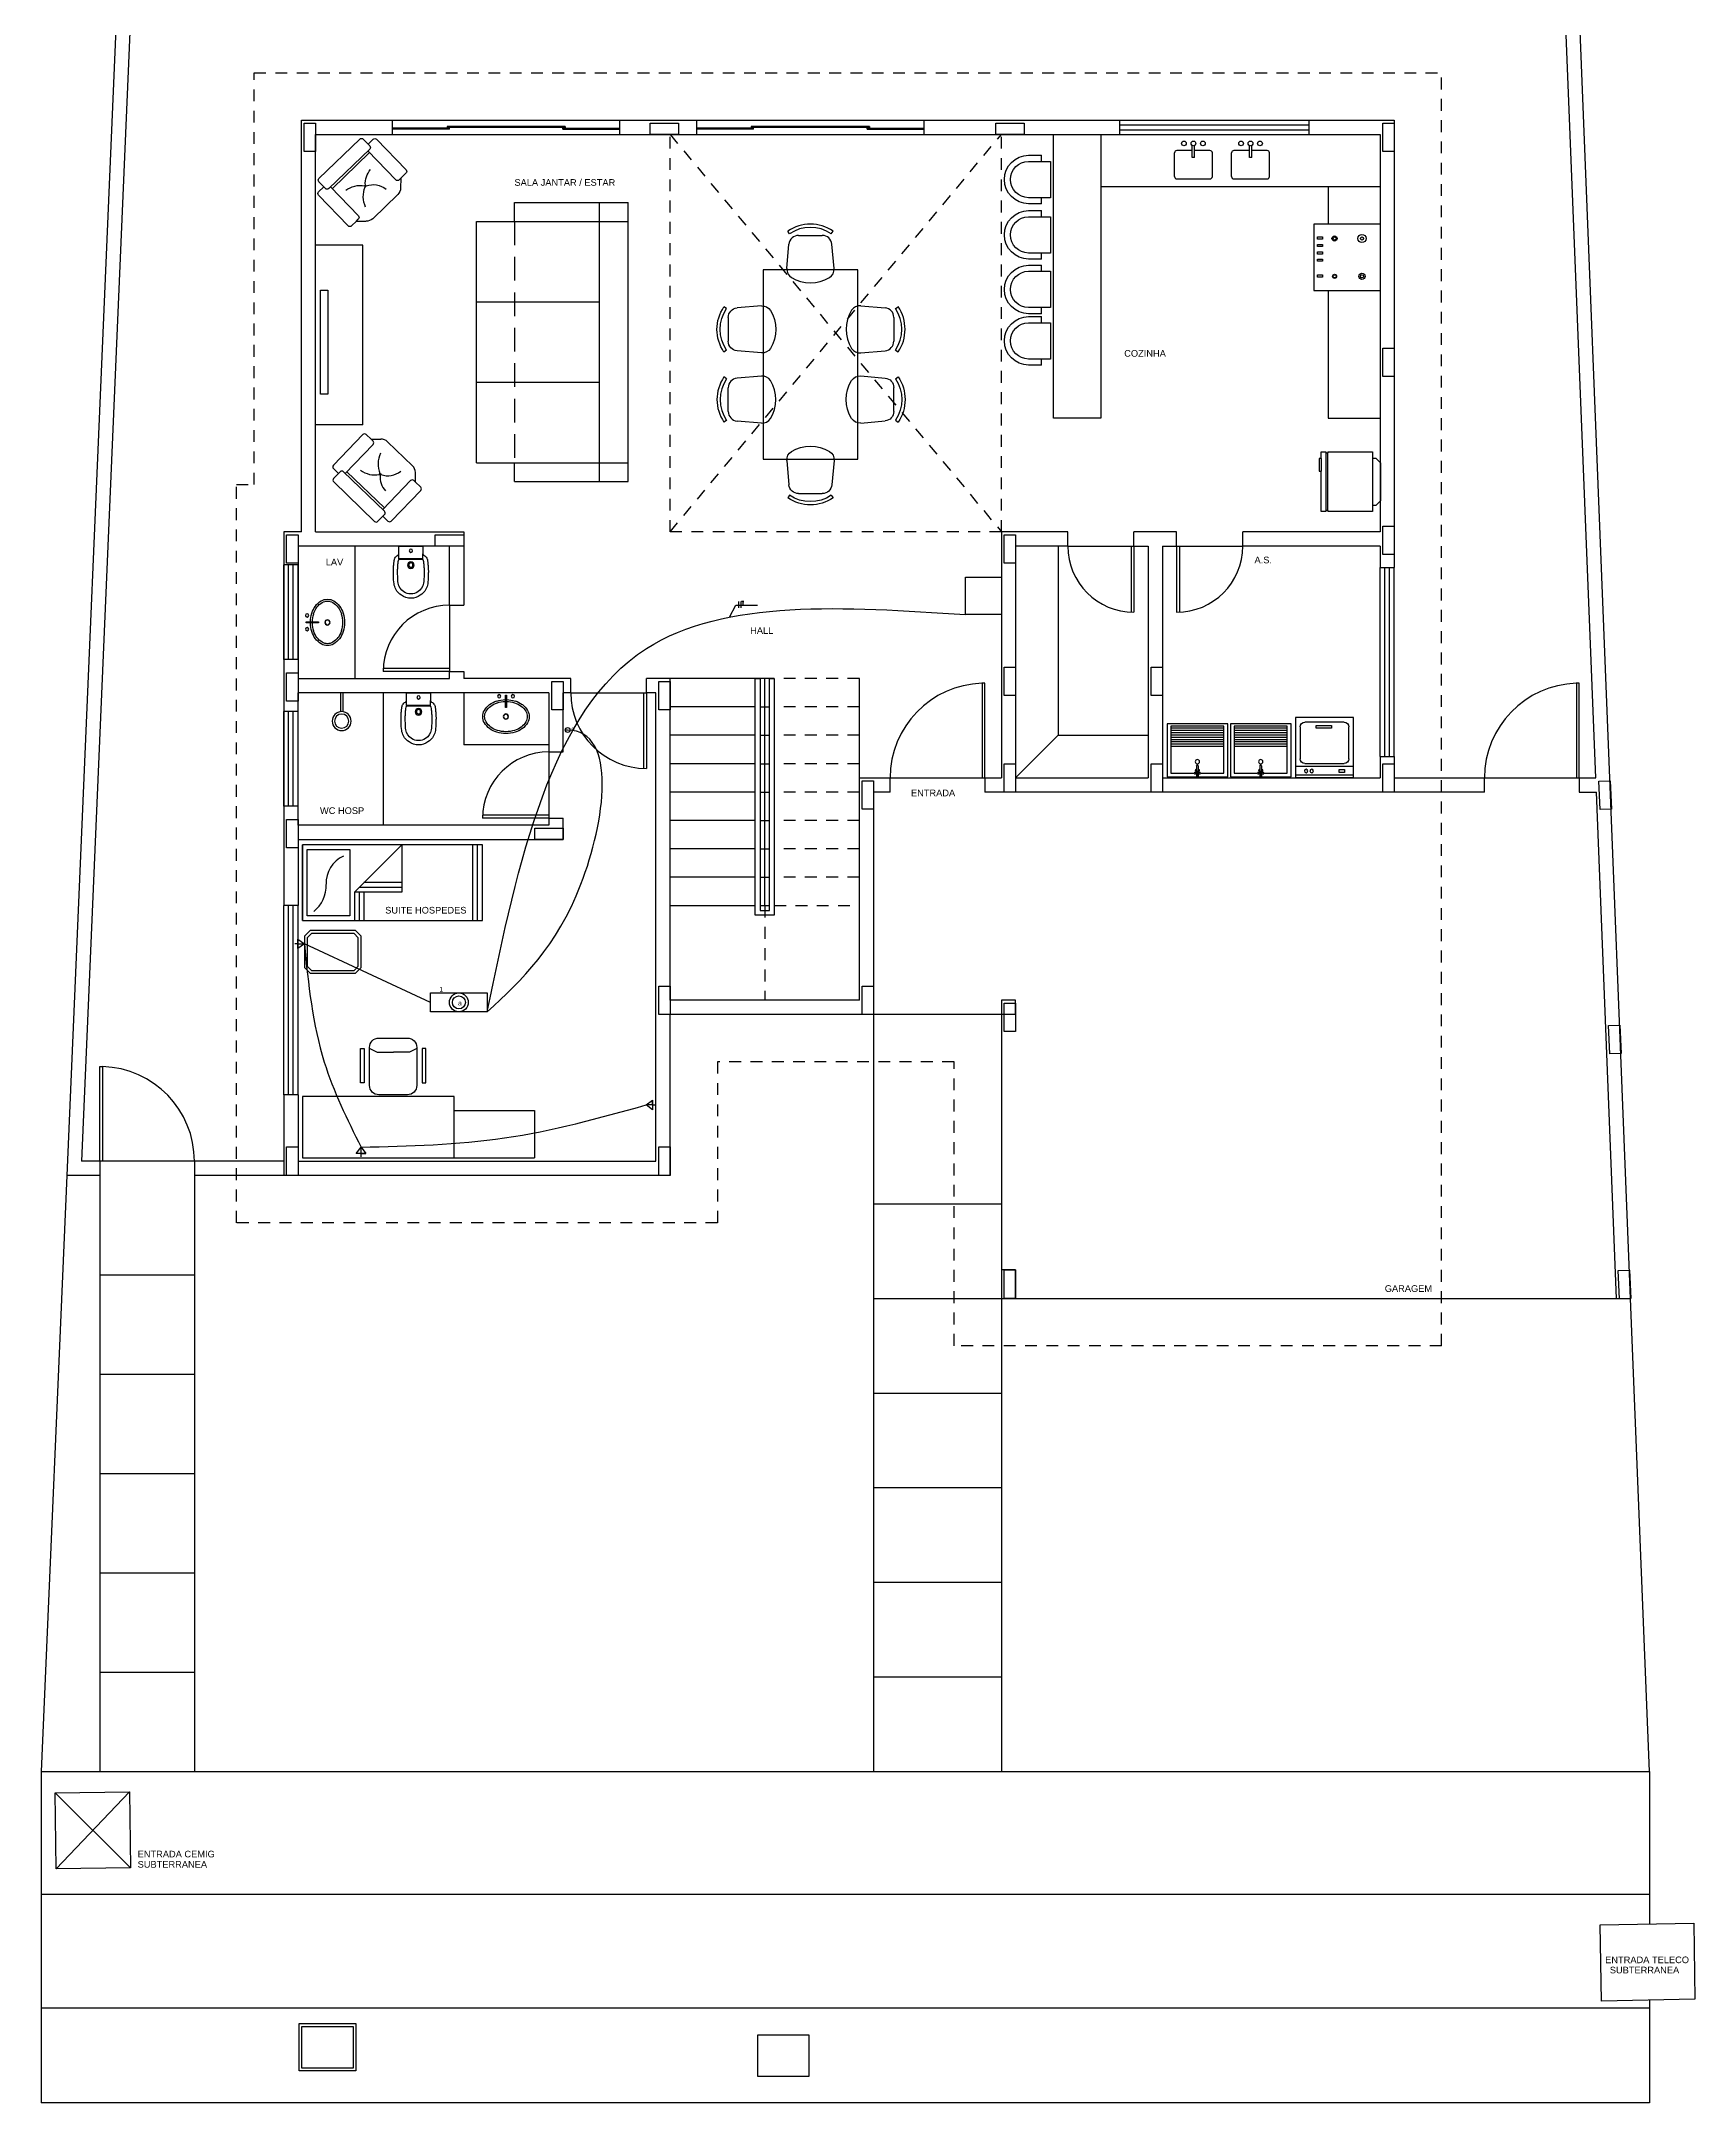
# Model space of a CAD drawing. Header units: millimetres. Extents: x 2822.4 to 2879.8, y 452.9 to 486.4.
# Drawn here: x 2822.38 to 2839.84, y 452.89 to 474.67 of the extents above; entities that cross this region are included whole.
import ezdxf

# ---------------------------------------------------------------- set-up
doc = ezdxf.new("R2010")
doc.units = ezdxf.units.MM
for name, pattern in [('DASHED2', [0.375, 0.25, -0.125]), ('HIDDEN', [9.525, 6.35, -3.175]), ('HIDDEN2', [0.1875, 0.125, -0.0625])]:
    doc.linetypes.add(name, pattern=pattern)
for name, color, linetype in [('A-ALVENARIA', 252, 'Continuous'), ('A-esquadrias', 253, 'Continuous'), ('A-MOBILIÁRIO', 251, 'Continuous'), ('A-projeção', 253, 'HIDDEN'), ('A-TEXTO', 7, 'Continuous'), ('A-VEGETAÇÃO', 254, 'Continuous'), ('ELETRICA', 7, 'Continuous')]:
    doc.layers.add(name, color=color, linetype=linetype)
doc.styles.get("Standard").update_dxf_attribs({"font": 'arial.ttf'})

# ---------------------------------------------------------------- blocks, each defined once
blk = doc.blocks.new('Cama1-80')
for p, q in [((0, 40), (-190, 40)), ((-190, 40), (-190, -40)), ((-185, 40), (-185, -40)), ((-180, 40), (-180, -40)), ((-65, 10), (-65, 40)), ((-60, 10), (-60, 40)), ((-55, 10), (-55, 40)), ((-50, -35), (-50, 35)), ((-50, 35), (-5, 35)), ((-5, 35), (-5, -35)), ((0, -40), (0, 40)), ((0, 40), (0, -40)), ((-55, 10), (-105, -40)), ((-105, -40), (-105, 10)), ((-105, 10), (-55, 10)), ((-105, 5), (-60, 5)), ((-105, 0), (-65, 0)), ((-190, -40), (0, -40)), ((-5, -35), (-50, -35))]:
    blk.add_line(p, q)
for centre, radius, start, end in [((10.3, 3.1), 35.3, 128.9368, 182.1227), ((-56.4, 0.6), 31.5, 294.7123, 2.1227)]:
    blk.add_arc(centre, radius, start, end)
blk = doc.blocks.new('Bacia01')
at = {"layer": 'A-MOBILIÁRIO'}
blk.add_line((0.135, -0.122), (0.135, 0.122), dxfattribs=at)
blk.add_lwpolyline([(0.551, 0, 0.151271), (0.52, 0.1, 0.125962), (0.457, 0.158, 0.09008), (0.398, 0.178), (0.378, 0.18), (0.358, 0.182, 0.004685), (0.331, 0.184, 0.00925), (0.317, 0.184, 0.000115), (0.279, 0.184, 0.002343), (0.278, 0.185, 0.000782), (0.265, 0.185, 0.001444), (0.258, 0.185, 0.004804), (0.247, 0.184, 0.005206), (0.238, 0.184, 0.005188), (0.229, 0.183, 0.002211), (0.207, 0.182, 0.001932), (0.199, 0.181, 0.000736), (0.178, 0.18, 0.008336), (0.173, 0.179, 0.001408), (0.158, 0.177, 0.000457), (0.153, 0.176, 0.054722), (0.144, 0.174, 0.029037), (0.128, 0.168, 0.123774), (0.098, 0.138, -0.261182), (0.082, 0.128), (0.005, 0.128, 0.439555), (0, 0.123), (0, 0), (0, -0.123, 0.439555), (0.005, -0.128), (0.082, -0.128, -0.261182), (0.098, -0.138, 0.123774), (0.128, -0.168, 0.029037), (0.144, -0.174, 0.054722), (0.153, -0.176, 0.000457), (0.158, -0.177, 0.001408), (0.173, -0.179, 0.008336), (0.178, -0.18, 0.000736), (0.199, -0.181, 0.001932), (0.207, -0.182, 0.002211), (0.229, -0.183, 0.005188), (0.238, -0.184, 0.005206), (0.247, -0.184, 0.004804), (0.258, -0.185, 0.001444), (0.265, -0.185, 0.000782), (0.278, -0.185, 0.002343), (0.279, -0.184, 0.000115), (0.317, -0.184, 0.00925), (0.331, -0.184, 0.004685), (0.358, -0.182), (0.378, -0.18), (0.398, -0.178, 0.09008), (0.457, -0.158, 0.125962), (0.52, -0.1, 0.151271)], format="xyb", close=True, dxfattribs=at)
for points in [[(0.135, 0.122, 0.385098), (0.13, 0.128), (0.129, 0.128), (0.082, 0.128)], [(0.506, 0, 0.152133), (0.483, 0.075, 0.000372), (0.483, 0.075, 0.213243), (0.392, 0.133), (0.373, 0.136), (0.354, 0.137, 0.00456), (0.329, 0.139, 0.00925), (0.317, 0.139, 0.000115), (0.279, 0.14, 0.002343), (0.277, 0.14, 0.000782), (0.265, 0.14, 0.001444), (0.258, 0.14, 0.004804), (0.248, 0.14, 0.005206), (0.24, 0.139, 0.005188), (0.232, 0.139, 0.002211), (0.211, 0.137, 0.001932), (0.203, 0.137, 0.000736), (0.181, 0.135, 0.008336), (0.178, 0.135, 0.002483), (0.152, 0.131, 0.380805), (0.139, 0.117), (0.139, 0), (0.139, -0.117, 0.380805), (0.152, -0.131, 0.002483), (0.178, -0.135, 0.008336), (0.181, -0.135, 0.000736), (0.203, -0.137, 0.001932), (0.211, -0.137, 0.002211), (0.232, -0.139, 0.005188), (0.24, -0.139, 0.005206), (0.248, -0.14, 0.004804), (0.258, -0.14, 0.001444), (0.265, -0.14, 0.000782), (0.277, -0.14, 0.002343), (0.279, -0.14, 0.000115), (0.317, -0.139, 0.00925), (0.329, -0.139, 0.00456), (0.354, -0.137), (0.373, -0.136), (0.392, -0.133, 0.213243), (0.483, -0.075, 0.000372), (0.483, -0.075, 0.152133), (0.506, 0)], [(0.135, -0.122, -0.385098), (0.13, -0.128), (0.129, -0.128), (0.082, -0.128)]]:
    blk.add_lwpolyline(points, format="xyb", dxfattribs=at)
for centre, radius in [((0.05, 0), 0.0175), ((0.201, 0), 0.035), ((0.201, 0), 0.0225)]:
    blk.add_circle(centre, radius, dxfattribs=at)
blk = doc.blocks.new('Chuveiro02')
at = {"layer": 'A-MOBILIÁRIO'}
for p, q in [((-0.013, 0), (0.012, 0)), ((-0.013, 0), (-0.013, -0.201)), ((0.012, 0), (0.012, -0.201))]:
    blk.add_line(p, q, dxfattribs=at)
for radius in [0.1, 0.075]:
    blk.add_circle((0, -0.3), radius, dxfattribs=at)
blk = doc.blocks.new('LAVEMBUT')
at = {"layer": 'A-MOBILIÁRIO'}
for p, q in [((0.8, 21.6), (-0.5, 21.6)), ((-0.5, 21.6), (-0.5, 8.7)), ((-0.5, 8.7), (0.8, 8.7)), ((0.8, 8.7), (0.8, 21.6))]:
    blk.add_line(p, q, dxfattribs=at)
for centre, radius in [((-7.2, 20.6), 1.69), ((7.3, 20.6), 1.69), ((0.2, -0.9), 2.74), ((0.2, -0.9), 2.44)]:
    blk.add_circle(centre, radius, dxfattribs=at)
for centre, radius, start, end in [((-10.9, -0.9), 13.4, 150.5861, 180), ((-5.6, -3.9), 19.5, 126.3045, 150.5861), ((-10.9, -0.9), 11.4, 150.5861, 180), ((-5.6, -3.9), 17.5, 126.3045, 150.5861), ((-2.1, -8.7), 25.4, 106.9261, 126.3045), ((-2.1, -8.7), 23.4, 106.9261, 126.3045), ((0.2, -16.2), 33.2, 91.1974, 106.9261), ((0.2, -16.2), 31.2, 91.2741, 106.9261), ((0.2, -16.2), 33.2, 73.0739, 88.8344), ((0.2, -16.2), 31.2, 73.0739, 88.7598), ((2.4, -8.7), 23.4, 53.6955, 73.0739), ((2.4, -8.7), 25.4, 53.6955, 73.0739), ((5.9, -3.9), 17.5, 29.4139, 53.6955), ((5.9, -3.9), 19.5, 29.4139, 53.6955), ((11.3, -0.9), 11.4, 0, 29.4139), ((11.3, -0.9), 13.4, 0, 29.4139), ((-10.9, -0.9), 13.4, 180, 209.4139), ((-5.6, 2.1), 19.5, 209.4139, 233.6955), ((-10.9, -0.9), 11.4, 180, 209.4139), ((-5.6, 2.1), 17.5, 209.4139, 233.6955), ((-2.1, 6.8), 25.4, 233.6955, 253.0739), ((-2.1, 6.8), 23.4, 233.6955, 253.0739), ((0.2, 14.3), 33.2, 253.0739, 270), ((0.2, 14.3), 31.2, 253.0739, 270), ((0.2, 14.3), 31.2, 270, 286.9261), ((0.2, 14.3), 33.2, 270, 286.9261), ((2.4, 6.8), 23.4, 286.9261, 306.3045), ((2.4, 6.8), 25.4, 286.9261, 306.3045), ((5.9, 2.1), 17.5, 306.3045, 330.5861), ((5.9, 2.1), 19.5, 306.3045, 330.5861), ((11.3, -0.9), 11.4, 330.5861, 0), ((11.3, -0.9), 13.4, 330.5861, 0)]:
    blk.add_arc(centre, radius, start, end, dxfattribs=at)
blk = doc.blocks.new('M-CAD5P')
for p, q in [((-0.1, 0.25), (-0.5, 0.25)), ((-0.489, 0.346), (-0.489, 0.306)), ((-0.128, 0.346), (-0.489, 0.346)), ((-0.489, 0.306), (-0.128, 0.306)), ((-0.489, 0.248), (-0.45, 0.168)), ((-0.128, 0.306), (-0.128, 0.346)), ((-0.6, 0.15), (-0.6, -0.15)), ((-0.45, 0.168), (-0.45, -0.002)), ((0, -0.15), (0, 0.15)), ((-0.489, -0.251), (-0.45, -0.171)), ((-0.45, -0.171), (-0.45, -0.002)), ((-0.5, -0.25), (-0.1, -0.25)), ((-0.489, -0.346), (-0.489, -0.306)), ((-0.489, -0.306), (-0.128, -0.306)), ((-0.128, -0.346), (-0.489, -0.346)), ((-0.128, -0.306), (-0.128, -0.346))]:
    blk.add_line(p, q)
for centre, start, end in [((-0.5, 0.15), 90, 180), ((-0.1, 0.15), 0, 90), ((-0.5, -0.15), 180, 270), ((-0.1, -0.15), 270, 0)]:
    blk.add_arc(centre, 0.1, start, end)
blk = doc.blocks.new('Cadeira_002')
at = {"layer": 'A-MOBILIÁRIO'}
for p, q in [((-0.913, -0.027), (-0.399, -0.072)), ((-0.213, -0.274), (-0.213, -0.776)), ((-0.179, -0.085), (-0.123, -0.047)), ((-0.913, -1.023), (-0.399, -0.979)), ((-0.179, -0.965), (-0.123, -1.004))]:
    blk.add_line(p, q, dxfattribs=at)
for centre, radius, start, end in [((-0.45, -0.525), 0.768, 148.407, 211.593), ((-0.931, -0.23), 0.203, 85.0303, 148.407), ((-0.416, -0.274), 0.203, 0, 85.0303), ((-0.822, -0.525), 0.779, 325.6197, 34.3803), ((-0.822, -0.525), 0.847, 325.6197, 34.3803), ((-0.416, -0.776), 0.203, 274.9697, 0), ((-0.931, -0.821), 0.203, 211.593, 274.9697)]:
    blk.add_arc(centre, radius, start, end, dxfattribs=at)
blk = doc.blocks.new('BLOCKMAC')
at = {"layer": 'A-MOBILIÁRIO'}
blk.add_lwpolyline([(3319.938, 1184.657), (3320.938, 1184.657), (3320.938, 1186.657), (3319.938, 1186.657)], close=True, dxfattribs=at)
at = {"layer": 'A-MOBILIÁRIO', "yscale": 0.5, "zscale": 0.5}
for p, xscale, rotation in [((3320.175, 1187.127), 0.5, 90), ((3319.463, 1185.023), 0.5, 180), ((3321.425, 1185.024), -0.5, 180), ((3320.175, 1184.186), -0.5, 90)]:
    blk.add_blockref('Cadeira_002', p, dxfattribs=dict(at, xscale=xscale, rotation=rotation))
for p, xscale in [((3319.463, 1186.29), -0.5), ((3321.425, 1186.291), 0.5)]:
    blk.add_blockref('Cadeira_002', p, dxfattribs=dict(at, xscale=xscale))
blk = doc.blocks.new('blocksofa')
at = {"layer": 'A-MOBILIÁRIO', "color": 0}
for p, q in [((3317.595, 1208.031), (3318.795, 1208.031)), ((3317.595, 1208.031), (3317.595, 1207.831)), ((3318.495, 1208.031), (3318.495, 1205.081)), ((3318.795, 1208.031), (3318.795, 1205.081)), ((3317.195, 1207.831), (3318.795, 1207.831)), ((3317.195, 1207.831), (3317.195, 1205.281)), ((3317.195, 1206.981), (3318.495, 1206.981)), ((3317.195, 1206.131), (3318.495, 1206.131)), ((3317.195, 1205.281), (3318.795, 1205.281)), ((3317.595, 1205.281), (3317.595, 1205.081)), ((3317.595, 1205.081), (3318.795, 1205.081))]:
    blk.add_line(p, q, dxfattribs=at)
at = {"layer": 'A-MOBILIÁRIO', "color": 0, "linetype": 'DASHED2'}
blk.add_line((3317.595, 1205.281), (3317.595, 1207.831), dxfattribs=at)
blk = doc.blocks.new('Poltrona03')
at = {"layer": 'A-MOBILIÁRIO'}
for p, q in [((0.3, 0), (-0.3, 0)), ((-0.425, -0.124), (-0.425, -0.574)), ((-0.325, -0.099), (-0.4, -0.099)), ((-0.325, -0.025), (-0.325, -0.099)), ((-0.325, -0.099), (-0.325, -0.125)), ((-0.3, -0.15), (0.3, -0.15)), ((-0.275, -0.574), (-0.275, -0.149)), ((-0.275, -0.175), (0.275, -0.175)), ((0.275, -0.575), (0.275, -0.15)), ((0.325, -0.1), (0.325, -0.025)), ((0.325, -0.1), (0.4, -0.1)), ((0.325, -0.125), (0.325, -0.1)), ((0.425, -0.125), (0.425, -0.575)), ((-0.4, -0.599), (-0.319, -0.599)), ((-0.322, -0.601), (-0.252, -0.671)), ((-0.319, -0.599), (-0.3, -0.599)), ((0.327, -0.6), (0.256, -0.671)), ((0.327, -0.6), (0.3, -0.6)), ((0.4, -0.6), (0.327, -0.6)), ((-0.181, -0.701), (0.185, -0.701))]:
    blk.add_line(p, q, dxfattribs=at)
blk.add_circle((0.002, -0.398), 0.00869, dxfattribs=at)
for centre, radius, start, end in [((0.3, -0.025), 0.025, 0, 90), ((-0.4, -0.124), 0.025, 90, 180), ((-0.3, -0.025), 0.025, 90, 179.9416), ((-0.3, -0.125), 0.025, 179.9416, 270), ((0.3, -0.125), 0.025, 270, 0), ((0.4, -0.125), 0.025, 0, 90), ((-0.181, -0.543), 0.233, 40.4666, 84.4205), ((0.085, -0.602), 0.219, 114.493, 172.4577), ((0.208, -0.53), 0.244, 95.926, 145.385), ((-0.11, -0.657), 0.282, 19.8911, 64.6281), ((-0.4, -0.574), 0.025, 180, 270), ((-0.3, -0.574), 0.025, 270, 0), ((0.3, -0.575), 0.025, 180, 270), ((0.4, -0.575), 0.025, 270, 0), ((-0.181, -0.601), 0.1, 225, 270), ((0.185, -0.601), 0.1, 270, 315)]:
    blk.add_arc(centre, radius, start, end, dxfattribs=at)
blk = doc.blocks.new('Cadeira_005')
at = {"layer": 'A-MOBILIÁRIO'}
for p, q in [((-0.648, -0.627), (-0.648, -0.797)), ((-0.568, -0.797), (-0.648, -0.797)), ((-0.568, -0.627), (-0.568, -0.917)), ((-0.088, -0.917), (-0.088, -0.627)), ((-0.008, -0.797), (-0.088, -0.797)), ((-0.008, -0.797), (-0.008, -0.627)), ((-0.568, -0.917), (-0.088, -0.917))]:
    blk.add_line(p, q, dxfattribs=at)
for radius in [0.32, 0.24]:
    blk.add_arc((-0.328, -0.627), radius, 0, 180, dxfattribs=at)
blk = doc.blocks.new('TANQUE-2')
at = {"layer": 'A-MOBILIÁRIO'}
for p, q in [((0, 130.9), (56, 130.9)), ((0, 66.9), (0, 130.9)), ((56, 130.9), (56, 66.9)), ((3.9, 126.8), (53.7, 126.8)), ((3.9, 102.2), (3.9, 126.8)), ((32.1, 126.8), (32.1, 70.8)), ((34.5, 126.8), (34.5, 70.8)), ((36.9, 126.8), (36.9, 70.8)), ((39.3, 126.8), (39.3, 70.8)), ((41.7, 126.8), (41.7, 70.8)), ((44.1, 126.8), (44.1, 70.8)), ((46.5, 126.8), (46.5, 70.8)), ((48.9, 126.8), (48.9, 70.8)), ((51.3, 126.8), (51.3, 70.8)), ((53.7, 126.8), (53.7, 70.8)), ((4.2, 99.7), (0, 99.7)), ((4.2, 98.1), (0, 98.1)), ((2.9, 99.1), (4, 99.1)), ((2.9, 98.7), (4, 98.7)), ((3.9, 99.7), (3.9, 100.5)), ((3.9, 97.3), (3.9, 98.1)), ((3.9, 70.8), (3.9, 95.6)), ((4, 100.5), (4.3, 99.5)), ((4, 97.3), (4.3, 98.3)), ((4.3, 100.6), (4.6, 99.6)), ((4.3, 97.2), (4.6, 98.2)), ((5.5, 99.7), (4.6, 99.7)), ((5.5, 98.1), (4.6, 98.1)), ((6, 100.1), (5.1, 99.4)), ((6, 97.7), (5.1, 98.3)), ((6.2, 99.8), (5.3, 99.2)), ((6.2, 98), (5.3, 98.6)), ((6.4, 99.7), (6, 99.7)), ((6.3, 98.1), (6.1, 98.1)), ((11.7, 99.7), (7.2, 99.7)), ((11.7, 98.1), (7.2, 98.1)), ((56, 66.9), (0, 66.9)), ((53.7, 70.8), (3.9, 70.8)), ((0, 64), (56, 64)), ((0, 0), (0, 64)), ((3.9, 59.9), (53.7, 59.9)), ((3.9, 35.3), (3.9, 59.9)), ((32.1, 59.9), (32.1, 3.9)), ((34.5, 59.9), (34.5, 3.9)), ((36.9, 59.9), (36.9, 3.9)), ((39.3, 59.9), (39.3, 3.9)), ((41.7, 59.9), (41.7, 3.9)), ((44.1, 59.9), (44.1, 3.9)), ((46.5, 59.9), (46.5, 3.9)), ((48.9, 59.9), (48.9, 3.9)), ((51.3, 59.9), (51.3, 3.9)), ((53.7, 59.9), (53.7, 3.9)), ((56, 64), (56, 0)), ((4.2, 32.8), (0, 32.8)), ((4.2, 31.2), (0, 31.2)), ((2.9, 32.1), (4, 32.1)), ((2.9, 31.8), (4, 31.8)), ((3.9, 32.8), (3.9, 33.6)), ((3.9, 30.4), (3.9, 31.2)), ((3.9, 3.9), (3.9, 28.7)), ((4, 33.6), (4.3, 32.6)), ((4, 30.3), (4.3, 31.4)), ((4.3, 33.7), (4.6, 32.7)), ((4.3, 30.2), (4.6, 31.3)), ((5.5, 32.8), (4.6, 32.8)), ((5.5, 31.2), (4.6, 31.2)), ((6, 33.2), (5.1, 32.5)), ((6, 30.8), (5.1, 31.4)), ((6.2, 32.9), (5.3, 32.3)), ((6.2, 31.1), (5.3, 31.7)), ((6.4, 32.8), (6, 32.8)), ((6.3, 31.2), (6.1, 31.2)), ((11.7, 32.8), (7.2, 32.8)), ((11.7, 31.2), (7.2, 31.2)), ((-1.1, -5), (-1.1, 0)), ((56, 0), (0, 0)), ((53.7, 3.9), (3.9, 3.9))]:
    blk.add_line(p, q, dxfattribs=at)
for centre, radius in [((2.1, 98.9), 0.844), ((3.9, 101.4), 0.844), ((3.9, 96.4), 0.844), ((4.7, 98.9), 0.723), ((6.8, 100.4), 0.844), ((6.8, 97.4), 0.844), ((16, 98.9), 2.25), ((2.1, 32), 0.844), ((3.9, 34.5), 0.844), ((3.9, 29.5), 0.844), ((4.7, 32), 0.723), ((6.8, 33.5), 0.844), ((6.8, 30.5), 0.844), ((16, 32), 2.25)]:
    blk.add_circle(centre, radius, dxfattribs=at)
for centre in [(11.7, 98.9), (11.7, 32)]:
    blk.add_arc(centre, 0.8, 270, 90, dxfattribs=at)
blk = doc.blocks.new('MAQ-LAV')
for p, q in [((-31.5, -7.8), (30, -7.8)), ((-31.5, -71.3), (-31.5, -7.8)), ((-31.5, -10.8), (30, -10.8)), ((-31.5, -19.8), (30, -19.8)), ((30, -7.8), (30, -71.3)), ((-26.5, -61.3), (-26.5, -27.8)), ((-21.5, -22.8), (20, -22.8)), ((25, -27.8), (25, -61.3)), ((30, -71.3), (-31.5, -71.3)), ((20, -66.3), (-21.5, -66.3))]:
    blk.add_line(p, q)
for points in [[(14.8, -13.2), (14.8, -16.3), (20.4, -16.3), (20.4, -13.2)], [(-9.6, -60.2), (-9.6, -63), (6.7, -63), (6.7, -60.2)]]:
    blk.add_lwpolyline(points, close=True)
for centre in [(-20.2, -14.8), (-14.3, -14.8)]:
    blk.add_circle(centre, 1.82)
for centre, start, end in [((-21.5, -27.8), 90, 180), ((20, -27.8), 0, 90), ((-21.5, -61.3), 180, 270), ((20, -61.3), 270, 0)]:
    blk.add_arc(centre, 5, start, end)
blk = doc.blocks.new('maquina-lavar')
at = {"layer": 'A-MOBILIÁRIO'}
blk.add_blockref('MAQ-LAV', (0.7, 7.8), dxfattribs=at)
blk = doc.blocks.new('Geladeira')
at = {"layer": 'A-MOBILIÁRIO'}
for p, q in [((-0.2475, -0.05), (-0.1975, 0)), ((0.1975, 0), (-0.1975, 0)), ((0.1975, 0), (0.2475, -0.05)), ((-0.315, -0.5625), (-0.315, -0.09)), ((-0.315, -0.09), (-0.2475, -0.09)), ((-0.2475, -0.05), (-0.2475, -0.09)), ((0.2475, -0.09), (0.2475, -0.05)), ((0.315, -0.09), (0.315, -0.5625)), ((-0.315, -0.63), (-0.315, -0.5825)), ((-0.2475, -0.63), (-0.315, -0.63)), ((0.305, -0.5625), (-0.305, -0.5625)), ((-0.305, -0.5825), (-0.305, -0.5625)), ((-0.305, -0.5825), (0.305, -0.5825)), ((-0.2475, -0.63), (-0.1125, -0.63)), ((0.315, -0.63), (-0.1125, -0.63)), ((0.305, -0.5625), (0.305, -0.5825)), ((0.315, -0.5825), (0.315, -0.63))]:
    blk.add_line(p, q, dxfattribs=at)
for points in [[(-0.2475, -0.09), (0.2475, -0.09)], [(0.2475, -0.09), (0.315, -0.09)], [(-0.315, -0.5625), (-0.305, -0.5625)], [(-0.315, -0.5825), (-0.305, -0.5825)], [(-0.2475, -0.63), (-0.2475, -0.6525), (-0.1125, -0.6525), (-0.1125, -0.63)], [(0.305, -0.5625), (0.315, -0.5625)], [(0.305, -0.5825), (0.315, -0.5825)]]:
    blk.add_lwpolyline(points, dxfattribs=at)
blk = doc.blocks.new('P12X30V')
at = {"layer": 'A-ALVENARIA'}
for p, q in [((-0.06, 0.15), (0.06, 0.15)), ((-0.06, -0.15), (-0.06, 0.15)), ((0.06, 0.15), (0.06, -0.15)), ((0.06, -0.15), (-0.06, -0.15))]:
    blk.add_line(p, q, dxfattribs=at)

msp = doc.modelspace()

# ---------------------------------------------------------------- linework, layer by layer
at = {"layer": 'A-ALVENARIA'}
for p, q in [((2823.659, 486.359), (2822.647, 462.688)), ((2839.166, 461.388), (2838.173, 486.364)), ((2825.126, 469.488), (2825.126, 473.838)), ((2825.126, 473.838), (2826.089, 473.838)), ((2826.089, 473.688), (2826.089, 473.838)), ((2828.489, 473.838), (2829.302, 473.838)), ((2828.489, 473.688), (2828.489, 473.838)), ((2829.302, 473.688), (2829.302, 473.838)), ((2831.702, 473.838), (2833.77, 473.838)), ((2831.702, 473.838), (2831.702, 473.688)), ((2833.77, 473.688), (2833.77, 473.838)), ((2835.77, 473.838), (2836.67, 473.838)), ((2835.77, 473.688), (2835.77, 473.838)), ((2836.67, 473.838), (2836.67, 469.113)), ((2825.276, 469.488), (2825.276, 473.688)), ((2825.276, 473.688), (2826.089, 473.688)), ((2828.489, 473.688), (2829.302, 473.688)), ((2831.702, 473.688), (2833.77, 473.688)), ((2835.77, 473.688), (2836.52, 473.688)), ((2836.52, 473.688), (2836.52, 469.488)), ((2825.126, 469.488), (2824.94, 469.488)), ((2824.94, 469.488), (2824.94, 465.538)), ((2825.276, 469.488), (2826.84, 469.488)), ((2826.84, 469.488), (2826.84, 468.713)), ((2833.22, 469.488), (2832.52, 469.488)), ((2832.52, 469.488), (2832.52, 466.888)), ((2833.22, 469.338), (2833.22, 469.488)), ((2834.37, 469.488), (2833.92, 469.488)), ((2833.92, 469.338), (2833.92, 469.488)), ((2834.37, 469.338), (2834.37, 469.488)), ((2836.52, 469.488), (2835.07, 469.488)), ((2835.07, 469.338), (2835.07, 469.488)), ((2826.69, 469.338), (2825.09, 469.338)), ((2825.09, 469.338), (2825.09, 467.938)), ((2825.69, 469.338), (2825.69, 467.938)), ((2826.69, 468.713), (2826.69, 469.338)), ((2833.22, 469.338), (2832.67, 469.338)), ((2832.67, 469.338), (2832.67, 466.888)), ((2833.92, 469.338), (2834.07, 469.338)), ((2834.07, 469.338), (2834.07, 466.888)), ((2834.22, 469.338), (2834.22, 466.888)), ((2834.22, 469.338), (2834.37, 469.338)), ((2836.52, 469.338), (2835.07, 469.338)), ((2836.52, 469.338), (2836.52, 469.113)), ((2825.09, 469.138), (2824.94, 469.138)), ((2836.52, 469.113), (2836.67, 469.113)), ((2826.69, 468.713), (2826.84, 468.713)), ((2825.09, 468.138), (2824.94, 468.138)), ((2825.09, 467.938), (2826.69, 467.938)), ((2826.69, 467.938), (2826.69, 468.013)), ((2826.69, 468.013), (2826.84, 468.013)), ((2826.84, 468.013), (2826.84, 467.938)), ((2827.97, 467.938), (2826.84, 467.938)), ((2827.97, 467.788), (2827.97, 467.938)), ((2830.02, 467.938), (2828.77, 467.938)), ((2828.77, 467.788), (2828.77, 467.938)), ((2829.02, 464.538), (2829.02, 467.938)), ((2830.02, 465.538), (2830.02, 467.938)), ((2831.02, 464.538), (2831.02, 467.938)), ((2827.74, 467.788), (2825.09, 467.788)), ((2825.09, 466.388), (2825.09, 467.788)), ((2827.74, 467.788), (2827.74, 467.163)), ((2827.97, 467.788), (2827.89, 467.788)), ((2827.89, 467.163), (2827.89, 467.788)), ((2828.87, 467.788), (2828.77, 467.788)), ((2828.87, 462.838), (2828.87, 467.788)), ((2825.09, 467.588), (2824.94, 467.588)), ((2829.92, 467.638), (2829.02, 467.638)), ((2829.97, 467.638), (2830.07, 467.638)), ((2829.92, 467.338), (2829.02, 467.338)), ((2829.97, 467.338), (2830.07, 467.338)), ((2827.74, 467.163), (2827.89, 467.163)), ((2836.52, 467.113), (2836.52, 466.888)), ((2836.52, 467.113), (2836.67, 467.113)), ((2836.67, 467.113), (2836.67, 466.738)), ((2829.92, 467.038), (2829.02, 467.038)), ((2829.97, 467.038), (2830.07, 467.038)), ((2831.02, 466.888), (2831.345, 466.888)), ((2831.345, 466.738), (2831.345, 466.888)), ((2832.345, 466.888), (2832.52, 466.888)), ((2832.345, 466.888), (2832.345, 466.738)), ((2832.67, 466.888), (2834.07, 466.888)), ((2834.22, 466.888), (2836.52, 466.888)), ((2836.67, 466.888), (2837.623, 466.888)), ((2837.623, 466.738), (2837.623, 466.888)), ((2837.845, 466.888), (2838.02, 466.888)), ((2838.623, 466.888), (2838.798, 466.888)), ((2838.623, 466.888), (2838.623, 466.738)), ((2829.92, 466.738), (2829.02, 466.738)), ((2829.97, 466.738), (2830.07, 466.738)), ((2831.345, 466.738), (2831.17, 466.738)), ((2831.17, 466.738), (2831.17, 456.388)), ((2837.623, 466.738), (2832.345, 466.738)), ((2838.623, 466.738), (2838.804, 466.738)), ((2825.09, 466.588), (2824.94, 466.588)), ((2827.74, 466.463), (2827.74, 466.388)), ((2827.74, 466.463), (2827.89, 466.463)), ((2827.89, 466.238), (2827.89, 466.463)), ((2829.92, 466.438), (2829.02, 466.438)), ((2829.97, 466.438), (2830.07, 466.438)), ((2827.74, 466.388), (2825.09, 466.388)), ((2825.09, 466.238), (2827.89, 466.238)), ((2825.09, 466.238), (2825.09, 465.538)), ((2829.92, 466.138), (2829.02, 466.138)), ((2829.97, 466.138), (2830.07, 466.138)), ((2829.92, 465.838), (2829.02, 465.838)), ((2829.97, 465.838), (2830.07, 465.838)), ((2825.09, 465.538), (2824.94, 465.538)), ((2829.02, 465.538), (2829.92, 465.538)), ((2829.97, 465.538), (2830.07, 465.538)), ((2831.02, 464.538), (2829.02, 464.538)), ((2832.67, 464.538), (2832.52, 464.538)), ((2832.52, 464.538), (2832.52, 456.388)), ((2832.67, 464.388), (2832.67, 464.538)), ((2832.67, 464.388), (2829.02, 464.388)), ((2829.02, 462.688), (2829.02, 464.388)), ((2824.94, 463.538), (2824.94, 462.688)), ((2825.09, 463.538), (2824.94, 463.538)), ((2825.09, 463.538), (2825.09, 462.838)), ((2822.996, 462.838), (2822.804, 462.838)), ((2822.996, 462.838), (2822.996, 456.388)), ((2824.94, 462.838), (2823.996, 462.838)), ((2823.996, 462.838), (2823.996, 456.388)), ((2825.09, 462.838), (2828.87, 462.838)), ((2822.647, 462.688), (2822.378, 456.388)), ((2822.996, 462.688), (2822.647, 462.688)), ((2829.02, 462.688), (2823.996, 462.688)), ((2831.17, 462.388), (2832.52, 462.388)), ((2822.996, 461.638), (2823.996, 461.638)), ((2832.67, 461.688), (2832.52, 461.688)), ((2832.67, 461.388), (2832.67, 461.688)), ((2831.17, 461.388), (2839.166, 461.388)), ((2839.365, 456.388), (2839.166, 461.388)), ((2822.996, 460.588), (2823.996, 460.588)), ((2831.17, 460.388), (2832.52, 460.388)), ((2822.996, 459.538), (2823.996, 459.538)), ((2831.17, 459.388), (2832.52, 459.388)), ((2822.996, 458.488), (2823.996, 458.488)), ((2831.17, 458.388), (2832.52, 458.388)), ((2822.996, 457.438), (2823.996, 457.438)), ((2831.17, 457.388), (2832.52, 457.388)), ((2822.378, 456.388), (2839.365, 456.388))]:
    msp.add_line(p, q, dxfattribs=at)
at = {"layer": 'A-ALVENARIA', "linetype": 'HIDDEN2'}
msp.add_line((2831.17, 456.388), (2832.67, 456.388), dxfattribs=at)
at = {"layer": 'A-ALVENARIA'}
for points in [[(2838.798, 466.888), (2838.029, 486.214), (2823.803, 486.209), (2822.804, 462.838)], [(2839.016, 461.388), (2838.804, 466.738)], [(2823.309, 456.175), (2822.535, 455.36)], [(2822.524, 456.164), (2823.32, 455.37)], [(2825.101, 453.225), (2825.101, 453.725), (2825.701, 453.725), (2825.701, 453.225), (2825.101, 453.225)]]:
    msp.add_lwpolyline(points, dxfattribs=at)
for points in [[(2822.535, 455.36), (2822.524, 456.164), (2823.309, 456.175), (2823.32, 455.37)], [(2825.131, 453.255), (2825.131, 453.695), (2825.671, 453.695), (2825.671, 453.255)], [(2829.946, 453.164), (2829.946, 453.604), (2830.486, 453.604), (2830.486, 453.164)]]:
    msp.add_lwpolyline(points, close=True, dxfattribs=at)
at = {"layer": 'A-ALVENARIA', "elevation": -0.284}
msp.add_lwpolyline([(2838.857, 453.963), (2838.846, 454.767), (2839.833, 454.786), (2839.843, 453.981)], close=True, dxfattribs=at)
at = {"layer": 'A-esquadrias'}
for p, q in [((2826.089, 473.838), (2828.489, 473.838)), ((2829.302, 473.838), (2831.702, 473.838)), ((2833.77, 473.838), (2835.77, 473.838)), ((2826.689, 473.754), (2826.089, 473.754)), ((2826.689, 473.742), (2826.089, 473.742)), ((2826.089, 473.688), (2828.489, 473.688)), ((2827.913, 473.772), (2826.665, 473.772)), ((2826.665, 473.772), (2826.665, 473.76)), ((2827.913, 473.76), (2826.665, 473.76)), ((2826.689, 473.742), (2826.689, 473.754)), ((2827.289, 473.772), (2827.289, 473.76)), ((2827.889, 473.754), (2828.489, 473.754)), ((2827.889, 473.742), (2827.889, 473.754)), ((2827.889, 473.742), (2828.489, 473.742)), ((2827.913, 473.772), (2827.913, 473.76)), ((2829.902, 473.754), (2829.302, 473.754)), ((2829.902, 473.742), (2829.302, 473.742)), ((2829.302, 473.688), (2831.702, 473.688)), ((2831.126, 473.772), (2829.878, 473.772)), ((2829.878, 473.772), (2829.878, 473.76)), ((2831.126, 473.76), (2829.878, 473.76)), ((2829.902, 473.742), (2829.902, 473.754)), ((2830.502, 473.772), (2830.502, 473.76)), ((2831.102, 473.754), (2831.702, 473.754)), ((2831.102, 473.742), (2831.102, 473.754)), ((2831.102, 473.742), (2831.702, 473.742)), ((2831.126, 473.772), (2831.126, 473.76)), ((2833.77, 473.788), (2835.77, 473.788)), ((2833.77, 473.738), (2835.77, 473.738)), ((2833.77, 473.688), (2835.77, 473.688)), ((2833.22, 469.338), (2833.92, 469.338)), ((2833.89, 469.338), (2833.89, 468.638)), ((2833.92, 469.338), (2833.92, 468.638)), ((2834.37, 469.338), (2834.37, 468.638)), ((2834.37, 469.338), (2835.07, 469.338)), ((2834.4, 469.338), (2834.4, 468.638)), ((2824.94, 468.138), (2824.94, 469.138)), ((2824.99, 468.138), (2824.99, 469.138)), ((2825.04, 468.138), (2825.04, 469.138)), ((2825.09, 468.138), (2825.09, 469.138)), ((2836.52, 467.113), (2836.52, 469.113)), ((2836.57, 467.113), (2836.57, 469.113)), ((2836.62, 467.113), (2836.62, 469.113)), ((2836.67, 467.113), (2836.67, 469.113)), ((2826.69, 468.713), (2826.69, 468.013)), ((2826.69, 468.013), (2825.99, 468.013)), ((2826.69, 468.043), (2825.991, 468.043)), ((2825.99, 467.788), (2825.99, 466.388)), ((2827.97, 467.788), (2828.77, 467.788)), ((2828.74, 467.788), (2828.74, 466.988)), ((2828.77, 467.788), (2828.77, 466.988)), ((2832.345, 467.888), (2832.315, 467.888)), ((2832.315, 467.888), (2832.315, 466.888)), ((2832.345, 466.888), (2832.345, 467.888)), ((2838.623, 467.888), (2838.593, 467.888)), ((2838.593, 467.888), (2838.593, 466.888)), ((2838.623, 466.888), (2838.623, 467.888)), ((2824.94, 466.588), (2824.94, 467.588)), ((2824.99, 466.588), (2824.99, 467.588)), ((2825.04, 466.588), (2825.04, 467.588)), ((2825.09, 466.588), (2825.09, 467.588)), ((2827.74, 467.163), (2827.74, 466.463)), ((2831.345, 466.888), (2832.345, 466.888)), ((2837.623, 466.888), (2838.623, 466.888)), ((2827.74, 466.463), (2827.04, 466.463)), ((2827.74, 466.493), (2827.041, 466.493)), ((2824.94, 463.538), (2824.94, 465.538)), ((2824.99, 463.538), (2824.99, 465.538)), ((2825.04, 463.538), (2825.04, 465.538)), ((2825.09, 463.538), (2825.09, 465.538)), ((2822.996, 462.838), (2822.996, 463.838)), ((2822.996, 463.838), (2823.026, 463.838)), ((2823.026, 463.838), (2823.026, 462.838)), ((2823.996, 462.838), (2822.996, 462.838))]:
    msp.add_line(p, q, dxfattribs=at)
msp.add_lwpolyline([(2829.97, 467.938), (2829.97, 465.488), (2830.07, 465.488), (2830.07, 467.938), (2830.12, 467.938), (2830.12, 465.438), (2829.92, 465.438), (2829.92, 467.938), (2829.97, 467.938)], dxfattribs=at)
for centre, radius, start, end in [((2833.92, 469.338), 0.7, 180, 270), ((2834.37, 469.338), 0.7, 270, 0), ((2826.69, 468.013), 0.7, 90, 180), ((2828.77, 467.788), 0.8, 180, 270), ((2832.345, 466.887), 1.001, 91.7641, 179.9808), ((2838.623, 466.887), 1.001, 91.7641, 179.9808), ((2827.74, 466.463), 0.7, 90, 180), ((2822.995, 462.837), 1.001, 0.0192, 88.2359)]:
    msp.add_arc(centre, radius, start, end, dxfattribs=at)
at = {"layer": 'A-MOBILIÁRIO'}
for p, q in [((2833.071, 470.688), (2833.071, 473.688)), ((2833.571, 473.688), (2833.571, 470.688)), ((2833.571, 473.138), (2836.52, 473.138)), ((2835.97, 473.138), (2835.97, 472.738)), ((2836.52, 472.738), (2835.82, 472.738)), ((2835.82, 472.738), (2835.82, 472.038)), ((2825.776, 472.518), (2825.276, 472.518)), ((2825.776, 470.618), (2825.776, 472.518)), ((2825.326, 472.043), (2825.406, 472.043)), ((2825.326, 470.943), (2825.326, 472.043)), ((2825.406, 472.043), (2825.406, 470.943)), ((2835.82, 472.038), (2836.52, 472.038)), ((2835.97, 472.038), (2835.97, 470.688)), ((2825.406, 470.943), (2825.326, 470.943)), ((2825.776, 470.618), (2825.276, 470.618)), ((2833.571, 470.688), (2833.071, 470.688)), ((2835.97, 470.688), (2836.52, 470.688)), ((2833.12, 469.338), (2833.12, 467.338)), ((2826.84, 467.788), (2826.84, 467.238)), ((2832.67, 466.888), (2833.12, 467.338)), ((2833.12, 467.338), (2834.07, 467.338)), ((2827.74, 467.238), (2826.84, 467.238))]:
    msp.add_line(p, q, dxfattribs=at)
at = {"layer": 'A-MOBILIÁRIO', "linetype": 'Continuous'}
for p, q in [((2834.348, 473.243), (2834.348, 473.493)), ((2834.535, 473.518), (2834.373, 473.518)), ((2834.535, 473.443), (2834.535, 473.572)), ((2834.56, 473.443), (2834.535, 473.443)), ((2834.56, 473.443), (2834.56, 473.572)), ((2834.723, 473.518), (2834.56, 473.518)), ((2834.748, 473.243), (2834.748, 473.493)), ((2834.951, 473.243), (2834.951, 473.493)), ((2835.139, 473.518), (2834.976, 473.518)), ((2835.139, 473.443), (2835.139, 473.572)), ((2835.164, 473.443), (2835.139, 473.443)), ((2835.164, 473.443), (2835.164, 473.572)), ((2835.326, 473.518), (2835.164, 473.518)), ((2835.351, 473.243), (2835.351, 473.493)), ((2834.373, 473.218), (2834.723, 473.218)), ((2834.976, 473.218), (2835.326, 473.218))]:
    msp.add_line(p, q, dxfattribs=at)
at = {"layer": 'A-MOBILIÁRIO'}
for points in [[(2835.857, 472.604), (2835.912, 472.604), (2835.912, 472.58), (2835.857, 472.58)], [(2835.857, 472.526), (2835.912, 472.526), (2835.912, 472.502), (2835.857, 472.502)], [(2835.857, 472.448), (2835.912, 472.448), (2835.912, 472.424), (2835.857, 472.424)], [(2835.857, 472.37), (2835.912, 472.37), (2835.912, 472.347), (2835.857, 472.347)], [(2835.857, 472.203), (2835.912, 472.203), (2835.912, 472.179), (2835.857, 472.179)], [(2825.217, 464.824), (2825.697, 464.824), (2825.757, 464.884), (2825.757, 465.214), (2825.697, 465.274), (2825.217, 465.274), (2825.157, 465.214), (2825.157, 464.884)], [(2825.232, 464.854), (2825.682, 464.854), (2825.727, 464.899), (2825.727, 465.199), (2825.682, 465.244), (2825.232, 465.244), (2825.187, 465.199), (2825.187, 464.899)]]:
    msp.add_lwpolyline(points, close=True, dxfattribs=at)
for points in [[(2826.739, 462.873), (2826.739, 463.523), (2825.139, 463.523), (2825.139, 462.873), (2827.589, 462.873)], [(2826.739, 463.373), (2827.589, 463.373), (2827.589, 462.873)]]:
    msp.add_lwpolyline(points, dxfattribs=at)
at = {"layer": 'A-MOBILIÁRIO', "linetype": 'Continuous'}
for centre in [(2834.448, 473.593), (2834.548, 473.593), (2834.648, 473.593), (2835.051, 473.593), (2835.151, 473.593), (2835.251, 473.593)]:
    msp.add_circle(centre, 0.025, dxfattribs=at)
at = {"layer": 'A-MOBILIÁRIO'}
for centre, radius in [((2836.039, 472.588), 0.0273), ((2836.039, 472.588), 0.0164), ((2836.328, 472.588), 0.0437), ((2836.328, 472.588), 0.0164), ((2836.039, 472.188), 0.0219), ((2836.039, 472.188), 0.0164), ((2836.328, 472.188), 0.0328), ((2836.328, 472.188), 0.0164)]:
    msp.add_circle(centre, radius, dxfattribs=at)
at = {"layer": 'A-MOBILIÁRIO', "linetype": 'Continuous'}
for centre, start, end in [((2834.373, 473.493), 90, 180), ((2834.723, 473.493), 0, 90), ((2834.976, 473.493), 90, 180), ((2835.326, 473.493), 0, 90), ((2834.373, 473.243), 180, 270), ((2834.723, 473.243), 270, 0), ((2834.976, 473.243), 180, 270), ((2835.326, 473.243), 270, 0)]:
    msp.add_arc(centre, 0.025, start, end, dxfattribs=at)
at = {"layer": 'A-projeção', "linetype": 'HIDDEN2'}
for p, q in [((2837.17, 460.888), (2837.17, 474.338)), ((2829.02, 469.488), (2829.02, 473.688)), ((2829.02, 469.488), (2832.52, 473.688)), ((2829.02, 473.688), (2832.52, 469.488)), ((2832.52, 469.488), (2832.52, 473.688)), ((2832.52, 469.488), (2829.02, 469.488)), ((2831.02, 467.938), (2830.02, 467.938)), ((2831.02, 467.638), (2830.12, 467.638)), ((2831.02, 467.338), (2830.12, 467.338)), ((2831.02, 467.038), (2830.12, 467.038)), ((2831.02, 466.738), (2830.12, 466.738)), ((2831.02, 466.438), (2830.12, 466.438)), ((2831.02, 466.138), (2830.12, 466.138)), ((2831.02, 465.838), (2830.12, 465.838)), ((2830.02, 465.538), (2830.02, 464.538)), ((2830.12, 465.538), (2831.02, 465.538))]:
    msp.add_line(p, q, dxfattribs=at)
msp.add_lwpolyline([(2837.17, 460.888), (2832.02, 460.888), (2832.02, 463.888), (2829.52, 463.888), (2829.52, 462.188), (2824.44, 462.188), (2824.44, 469.988), (2824.626, 469.988), (2824.626, 474.338), (2837.17, 474.338)], dxfattribs=at)
at = {"layer": 'A-VEGETAÇÃO'}
for p, q in [((2822.378, 456.388), (2822.378, 452.888)), ((2839.365, 456.388), (2839.365, 454.777)), ((2839.365, 455.088), (2822.378, 455.088)), ((2839.365, 453.888), (2822.378, 453.888)), ((2839.365, 453.972), (2839.365, 452.888)), ((2839.365, 452.888), (2822.378, 452.888))]:
    msp.add_line(p, q, dxfattribs=at)
at = {"layer": 'ELETRICA', "color": 3}
for p, q in [((2832.14, 468.613), (2832.14, 469.009)), ((2832.14, 469.009), (2832.224, 469.009)), ((2832.168, 469.009), (2832.52, 469.009)), ((2832.52, 469.009), (2832.52, 468.613)), ((2829.649, 468.588), (2829.713, 468.713)), ((2829.713, 468.713), (2829.945, 468.713)), ((2829.742, 468.751), (2829.742, 468.684)), ((2829.766, 468.751), (2829.766, 468.685)), ((2829.8, 468.751), (2829.774, 468.751)), ((2829.787, 468.751), (2829.787, 468.713)), ((2829.787, 468.751), (2829.8, 468.751)), ((2832.52, 468.613), (2832.14, 468.613)), ((2825.089, 465.134), (2825.056, 465.134)), ((2825.089, 465.084), (2825.089, 465.184)), ((2825.089, 465.184), (2825.157, 465.134)), ((2825.089, 465.134), (2825.089, 465.084)), ((2825.157, 465.134), (2825.089, 465.084)), ((2825.089, 465.134), (2825.157, 465.134)), ((2828.769, 463.432), (2828.836, 463.482)), ((2828.836, 463.382), (2828.769, 463.432)), ((2828.836, 463.432), (2828.769, 463.432)), ((2828.836, 463.432), (2828.836, 463.482)), ((2828.836, 463.482), (2828.836, 463.382)), ((2828.836, 463.432), (2828.87, 463.432)), ((2825.705, 462.919), (2825.756, 462.986)), ((2825.756, 462.986), (2825.805, 462.919)), ((2825.756, 462.919), (2825.756, 462.986)), ((2825.805, 462.919), (2825.705, 462.919)), ((2825.755, 462.919), (2825.755, 462.885)), ((2825.756, 462.919), (2825.805, 462.919))]:
    msp.add_line(p, q, dxfattribs=at)
for points in [[(2826.489, 464.516), (2825.157, 465.134)], [(2826.489, 464.616), (2827.089, 464.616), (2827.089, 464.416), (2826.489, 464.416), (2826.489, 464.616)]]:
    msp.add_lwpolyline(points, dxfattribs=at)
for centre, radius in [((2827.938, 467.394), 0.026), ((2826.789, 464.516), 0.1), ((2826.789, 464.516), 0.0685)]:
    msp.add_circle(centre, radius, dxfattribs=at)
for points in [[(2827.089, 464.416), (2828.77, 468.255), (2832.14, 468.613)], [(2827.089, 464.416), (2828.079, 465.765), (2827.938, 467.394), (2827.912, 467.394)], [(2825.157, 465.134), (2825.367, 463.884), (2825.756, 462.986)], [(2825.756, 462.986), (2827.271, 463.083), (2828.769, 463.432)]]:
    msp.add_spline(points, degree=3, dxfattribs=at)

# ---------------------------------------------------------------- block references
at = {"layer": 'A-ALVENARIA'}
for p in [(2825.216, 473.658), (2836.61, 473.658), (2836.61, 471.278), (2836.61, 469.398), (2825.03, 469.308), (2832.61, 469.308), (2825.03, 467.848), (2832.61, 467.908), (2834.16, 467.908), (2827.83, 467.758), (2828.96, 467.758), (2831.11, 466.708), (2832.61, 466.888), (2834.16, 466.888), (2836.61, 466.888), (2825.03, 466.298), (2828.96, 464.538), (2831.11, 464.538), (2832.61, 464.358), (2825.03, 462.838), (2828.96, 462.838), (2832.61, 461.538)]:
    msp.add_blockref('P12X30V', p, dxfattribs=at)
for p, rotation in [((2828.96, 473.748), 270), ((2832.61, 473.748), 270), ((2826.69, 469.398), 270), ((2838.896, 466.705), 2.597336162625508), ((2827.74, 466.298), 270), ((2838.998, 464.123), 2.597336162625508), ((2839.1, 461.535), 2.597336162625508)]:
    msp.add_blockref('P12X30V', p, dxfattribs=dict(at, rotation=rotation))
at = {"layer": 'A-MOBILIÁRIO', "xscale": -1}
for name, p, rotation in [('Poltrona03', (2825.527, 473.431), 43.89050729773702), ('blocksofa', (-490.219, 1678.05), 180), ('Bacia01', (2826.282, 469.338), 90), ('Bacia01', (2826.363, 467.788), 90), ('M-CAD5P', (2826.095, 463.539), 90)]:
    msp.add_blockref(name, p, dxfattribs=dict(at, rotation=rotation))
at = {"layer": 'A-MOBILIÁRIO'}
for name, p, xscale, yscale, zscale, rotation in [('Cadeira_005', (2832.306, 472.949), -0.8, 0.8, 0.8, 90), ('Cadeira_005', (2832.306, 472.364), -0.8, 0.8, 0.8, 90), ('Cadeira_005', (2832.306, 471.787), -0.8, 0.8, 0.8, 90), ('Cadeira_005', (2832.306, 471.244), -0.8, 0.8, 0.8, 90), ('LAVEMBUT', (2825.392, 468.533), -0.01, 0.01, 0.01, 89.99999999989616), ('maquina-lavar', (2835.933, 466.891), -0.01, 0.01, 0.01, 180), ('TANQUE-2', (2834.27, 466.899), -0.01, 0.01, 0.01, 270), ('Cama1-80', (2825.137, 465.781), 0.01, 0.01, 0.01, 180)]:
    msp.add_blockref(name, p, dxfattribs=dict(at, xscale=xscale, yscale=yscale, zscale=zscale, rotation=rotation))
msp.add_blockref('BLOCKMAC', (-489.935, -714.4), dxfattribs=at)
for name, p, rotation in [('Poltrona03', (2825.683, 469.807), 136.1094927022629), ('Geladeira', (2836.529, 470.017), 270)]:
    msp.add_blockref(name, p, dxfattribs=dict(at, rotation=rotation))
at = {"layer": 'A-MOBILIÁRIO', "xscale": -1}
msp.add_blockref('Chuveiro02', (2825.551, 467.788), dxfattribs=at)
at = {"layer": 'A-MOBILIÁRIO', "xscale": -0.01, "yscale": 0.01, "zscale": 0.01}
msp.add_blockref('LAVEMBUT', (2827.288, 467.545), dxfattribs=at)

# ---------------------------------------------------------------- texts
at = {"layer": 'A-TEXTO'}
for s, p in [('SALA JANTAR / ESTAR', (2827.376, 473.145)), ('COZINHA', (2833.817, 471.339)), ('LAV', (2825.383, 469.133)), ('A.S.', (2835.193, 469.156)), ('HALL', (2829.866, 468.41)), ('ENTRADA', (2831.564, 466.694)), ('WC HOSP', (2825.322, 466.507)), ('SUITE HOSPEDES', (2826.011, 465.455)), ('GARAGEM', (2836.569, 461.457)), ('ENTRADA CEMIG', (2823.396, 455.481)), ('SUBTERRANEA', (2823.396, 455.372)), ('ENTRADA TELECO', (2838.897, 454.363)), ('SUBTERRANEA', (2838.946, 454.255))]:
    msp.add_text(s, height=0.07, dxfattribs=at).set_placement(p)
at = {"layer": 'ELETRICA', "color": 3, "char_height": 0.05, "attachment_point": 1}
for s, width, insert in [('a', 0.03177, (2827.975, 467.431)), ('1', 0.01514, (2826.584, 464.68)), ('a', 0.02871, (2826.781, 464.534))]:
    msp.add_mtext_dynamic_manual_height_columns(s, width=width, gutter_width=1.25, heights=[0], dxfattribs=dict(at, insert=insert))

doc.saveas('drawing.dxf')
